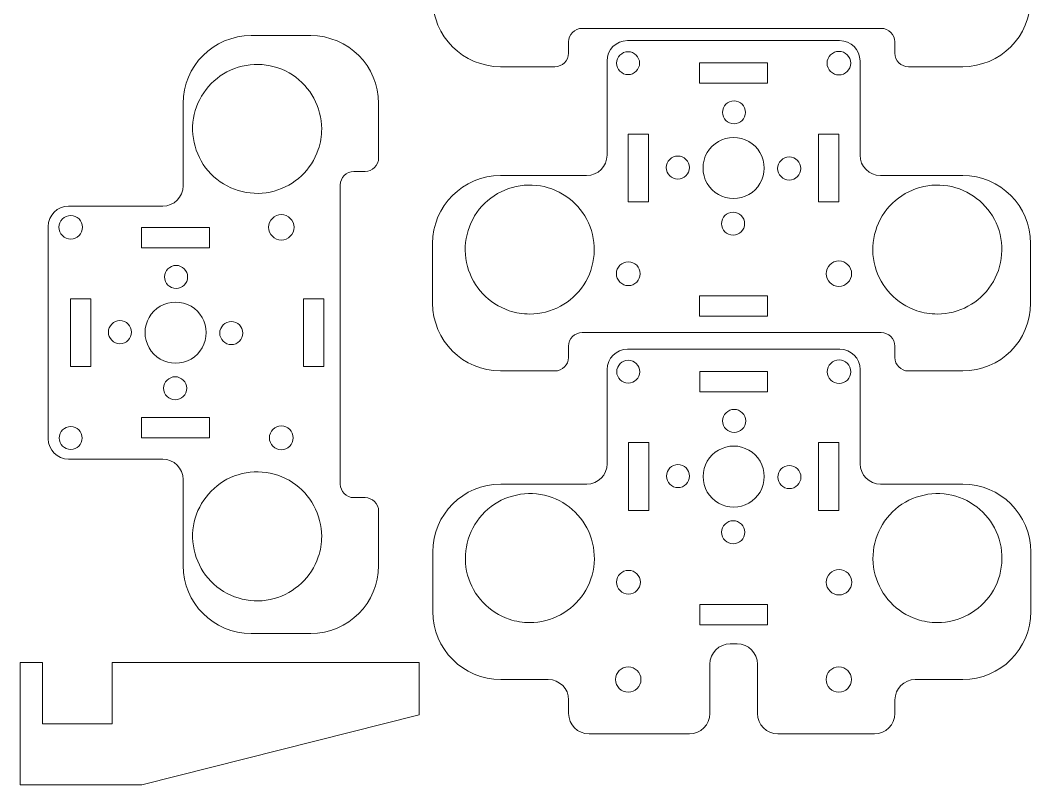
# Model space of a CAD drawing. Header units: inches. Extents: x 166 to 626, y -1144 to -80.
# Drawn here: x 201.1 to 622.8, y -569.8 to -250.6 of the extents above; entities that cross this region are included whole.
import ezdxf

# ---------------------------------------------------------------- set-up
doc = ezdxf.new("R2010")
doc.units = ezdxf.units.IN
doc.header["$MEASUREMENT"] = 0
doc.layers.add('Layer 1', color=7, linetype='Continuous')

# ---------------------------------------------------------------- blocks, each defined once
blk = doc.blocks.new('block 142')
at = {"layer": 'Layer 1', "lineweight": 0}
blk.add_lwpolyline([(280.12, -424.96), (280.12, -416.45)], dxfattribs=at)
blk = doc.blocks.new('block 143')
at = {"layer": 'Layer 1', "lineweight": 0}
blk.add_lwpolyline([(251.77, -424.96), (280.12, -424.96)], dxfattribs=at)
blk = doc.blocks.new('block 144')
at = {"layer": 'Layer 1', "lineweight": 0}
blk.add_lwpolyline([(251.77, -416.45), (251.77, -424.96)], dxfattribs=at)
blk = doc.blocks.new('block 145')
at = {"layer": 'Layer 1', "lineweight": 0}
blk.add_lwpolyline([(280.12, -416.45), (251.77, -416.45)], dxfattribs=at)
blk = doc.blocks.new('block 146')
at = {"layer": 'Layer 1', "lineweight": 0}
blk.add_open_spline([(326.89, -295.98), (326.89, -286.98), (322.26, -278.42), (314.74, -273.47), (307.12, -268.45), (297.19, -267.67), (288.87, -271.44), (280.76, -275.11), (274.84, -282.77), (273.39, -291.56), (271.91, -300.53), (275.14, -309.82), (281.87, -315.93), (288.61, -322.05), (298.24, -324.36), (307.03, -321.97), (315.61, -319.65), (322.64, -313.01), (325.48, -304.6), (326.42, -301.83), (326.89, -298.91), (326.89, -295.98), (326.89, -295.98), (326.89, -295.98), (326.89, -295.98)], degree=3, knots=[0, 0, 0, 0, 1, 1, 1, 2, 2, 2, 3, 3, 3, 4, 4, 4, 5, 5, 5, 6, 6, 6, 7, 7, 7, 8, 8, 8, 8], dxfattribs=at)
blk = doc.blocks.new('block 147')
at = {"layer": 'Layer 1', "lineweight": 0}
blk.add_open_spline([(326.89, -466.06), (326.89, -457.06), (322.26, -448.5), (314.74, -443.55), (307.12, -438.53), (297.19, -437.75), (288.87, -441.51), (280.76, -445.18), (274.84, -452.85), (273.39, -461.64), (271.91, -470.61), (275.14, -479.9), (281.87, -486.01), (288.61, -492.13), (298.24, -494.44), (307.03, -492.05), (315.61, -489.72), (322.64, -483.09), (325.48, -474.67), (326.42, -471.9), (326.89, -468.98), (326.89, -466.06), (326.89, -466.06), (326.89, -466.06), (326.89, -466.06)], degree=3, knots=[0, 0, 0, 0, 1, 1, 1, 2, 2, 2, 3, 3, 3, 4, 4, 4, 5, 5, 5, 6, 6, 6, 7, 7, 7, 8, 8, 8, 8], dxfattribs=at)
blk = doc.blocks.new('block 148')
at = {"layer": 'Layer 1', "lineweight": 0}
blk.add_lwpolyline([(230.51, -395.19), (230.51, -366.85)], dxfattribs=at)
blk = doc.blocks.new('block 149')
at = {"layer": 'Layer 1', "lineweight": 0}
blk.add_lwpolyline([(222.01, -395.19), (230.51, -395.19)], dxfattribs=at)
blk = doc.blocks.new('block 150')
at = {"layer": 'Layer 1', "lineweight": 0}
blk.add_lwpolyline([(222.01, -366.85), (222.01, -395.19)], dxfattribs=at)
blk = doc.blocks.new('block 151')
at = {"layer": 'Layer 1', "lineweight": 0}
blk.add_lwpolyline([(230.51, -366.85), (222.01, -366.85)], dxfattribs=at)
blk = doc.blocks.new('block 152')
at = {"layer": 'Layer 1', "lineweight": 0}
blk.add_lwpolyline([(340.32, -313.74), (344.98, -313.74)], dxfattribs=at)
blk = doc.blocks.new('block 153')
at = {"layer": 'Layer 1', "lineweight": 0}
blk.add_open_spline([(344.98, -313.74), (348.11, -313.74), (350.65, -311.2), (350.65, -308.07)], degree=3, dxfattribs=at)
blk = doc.blocks.new('block 154')
at = {"layer": 'Layer 1', "lineweight": 0}
blk.add_lwpolyline([(350.65, -308.07), (350.65, -285.39)], dxfattribs=at)
blk = doc.blocks.new('block 155')
at = {"layer": 'Layer 1', "lineweight": 0}
blk.add_open_spline([(350.65, -285.39), (350.65, -269.74), (337.96, -257.05), (322.31, -257.05)], degree=3, dxfattribs=at)
blk = doc.blocks.new('block 156')
at = {"layer": 'Layer 1', "lineweight": 0}
blk.add_lwpolyline([(322.31, -257.05), (297.41, -257.05)], dxfattribs=at)
blk = doc.blocks.new('block 157')
at = {"layer": 'Layer 1', "lineweight": 0}
blk.add_open_spline([(297.41, -257.05), (281.76, -257.05), (269.07, -269.74), (269.07, -285.39)], degree=3, dxfattribs=at)
blk = doc.blocks.new('block 158')
at = {"layer": 'Layer 1', "lineweight": 0}
blk.add_lwpolyline([(269.07, -285.39), (269.07, -319.73)], dxfattribs=at)
blk = doc.blocks.new('block 159')
at = {"layer": 'Layer 1', "lineweight": 0}
blk.add_open_spline([(260.56, -328.24), (265.26, -328.24), (269.07, -324.43), (269.07, -319.73)], degree=3, dxfattribs=at)
blk = doc.blocks.new('block 160')
at = {"layer": 'Layer 1', "lineweight": 0}
blk.add_lwpolyline([(260.56, -328.24), (221.28, -328.24)], dxfattribs=at)
blk = doc.blocks.new('block 161')
at = {"layer": 'Layer 1', "lineweight": 0}
blk.add_open_spline([(221.28, -328.24), (216.58, -328.24), (212.78, -332.04), (212.78, -336.74)], degree=3, dxfattribs=at)
blk = doc.blocks.new('block 162')
at = {"layer": 'Layer 1', "lineweight": 0}
blk.add_lwpolyline([(212.78, -336.74), (212.78, -425.31)], dxfattribs=at)
blk = doc.blocks.new('block 163')
at = {"layer": 'Layer 1', "lineweight": 0}
blk.add_open_spline([(212.78, -425.31), (212.78, -430.01), (216.58, -433.81), (221.28, -433.81)], degree=3, dxfattribs=at)
blk = doc.blocks.new('block 164')
at = {"layer": 'Layer 1', "lineweight": 0}
blk.add_lwpolyline([(221.28, -433.81), (260.56, -433.81)], dxfattribs=at)
blk = doc.blocks.new('block 165')
at = {"layer": 'Layer 1', "lineweight": 0}
blk.add_open_spline([(269.07, -442.32), (269.07, -437.62), (265.26, -433.81), (260.56, -433.81)], degree=3, dxfattribs=at)
blk = doc.blocks.new('block 166')
at = {"layer": 'Layer 1', "lineweight": 0}
blk.add_lwpolyline([(269.07, -442.32), (269.07, -478.24)], dxfattribs=at)
blk = doc.blocks.new('block 167')
at = {"layer": 'Layer 1', "lineweight": 0}
blk.add_open_spline([(269.07, -478.24), (269.07, -493.89), (281.76, -506.58), (297.41, -506.58)], degree=3, dxfattribs=at)
blk = doc.blocks.new('block 168')
at = {"layer": 'Layer 1', "lineweight": 0}
blk.add_lwpolyline([(297.41, -506.58), (322.31, -506.58)], dxfattribs=at)
blk = doc.blocks.new('block 169')
at = {"layer": 'Layer 1', "lineweight": 0}
blk.add_open_spline([(322.31, -506.58), (337.96, -506.58), (350.65, -493.89), (350.65, -478.24)], degree=3, dxfattribs=at)
blk = doc.blocks.new('block 170')
at = {"layer": 'Layer 1', "lineweight": 0}
blk.add_lwpolyline([(350.65, -478.24), (350.65, -455.56)], dxfattribs=at)
blk = doc.blocks.new('block 171')
at = {"layer": 'Layer 1', "lineweight": 0}
blk.add_open_spline([(350.65, -455.56), (350.65, -452.43), (348.11, -449.89), (344.98, -449.89)], degree=3, dxfattribs=at)
blk = doc.blocks.new('block 172')
at = {"layer": 'Layer 1', "lineweight": 0}
blk.add_lwpolyline([(344.98, -449.89), (340.32, -449.89)], dxfattribs=at)
blk = doc.blocks.new('block 173')
at = {"layer": 'Layer 1', "lineweight": 0}
blk.add_open_spline([(334.65, -444.22), (334.65, -447.35), (337.19, -449.89), (340.32, -449.89)], degree=3, dxfattribs=at)
blk = doc.blocks.new('block 174')
at = {"layer": 'Layer 1', "lineweight": 0}
blk.add_lwpolyline([(334.65, -444.22), (334.65, -319.41)], dxfattribs=at)
blk = doc.blocks.new('block 175')
at = {"layer": 'Layer 1', "lineweight": 0}
blk.add_open_spline([(340.32, -313.74), (337.19, -313.74), (334.65, -316.28), (334.65, -319.41)], degree=3, dxfattribs=at)
blk = doc.blocks.new('block 176')
at = {"layer": 'Layer 1', "lineweight": 0}
blk.add_open_spline([(227.1, -337.06), (227.1, -334.37), (224.86, -332.13), (222.18, -332.13), (219.49, -332.13), (217.25, -334.37), (217.25, -337.06), (217.25, -339.74), (219.49, -341.98), (222.18, -341.98), (224.86, -341.98), (227.1, -339.74), (227.1, -337.06), (227.1, -337.06), (227.1, -337.06), (227.1, -337.06)], degree=3, knots=[0, 0, 0, 0, 1, 1, 1, 2, 2, 2, 3, 3, 3, 4, 4, 4, 5, 5, 5, 5], dxfattribs=at)
blk = doc.blocks.new('block 177')
at = {"layer": 'Layer 1', "lineweight": 0}
blk.add_open_spline([(315.36, -337.06), (315.36, -334.16), (312.94, -331.75), (310.05, -331.75), (307.16, -331.75), (304.74, -334.16), (304.74, -337.06), (304.74, -339.95), (307.16, -342.37), (310.05, -342.37), (312.94, -342.37), (315.36, -339.95), (315.36, -337.06), (315.36, -337.06), (315.36, -337.06), (315.36, -337.06)], degree=3, knots=[0, 0, 0, 0, 1, 1, 1, 2, 2, 2, 3, 3, 3, 4, 4, 4, 5, 5, 5, 5], dxfattribs=at)
blk = doc.blocks.new('block 178')
at = {"layer": 'Layer 1', "lineweight": 0}
blk.add_open_spline([(226.97, -425.02), (226.97, -422.41), (224.79, -420.23), (222.18, -420.23), (219.57, -420.23), (217.39, -422.41), (217.39, -425.02), (217.39, -427.63), (219.57, -429.81), (222.18, -429.81), (224.79, -429.81), (226.97, -427.63), (226.97, -425.02), (226.97, -425.02), (226.97, -425.02), (226.97, -425.02)], degree=3, knots=[0, 0, 0, 0, 1, 1, 1, 2, 2, 2, 3, 3, 3, 4, 4, 4, 5, 5, 5, 5], dxfattribs=at)
blk = doc.blocks.new('block 179')
at = {"layer": 'Layer 1', "lineweight": 0}
blk.add_open_spline([(278.7, -381.02), (278.7, -376.53), (276.26, -372.28), (272.38, -370.01), (268.45, -367.7), (263.44, -367.7), (259.51, -370.01), (255.63, -372.28), (253.19, -376.53), (253.19, -381.02), (253.19, -385.52), (255.63, -389.76), (259.51, -392.04), (263.44, -394.34), (268.45, -394.34), (272.38, -392.04), (276.26, -389.76), (278.7, -385.52), (278.7, -381.02), (278.7, -381.02), (278.7, -381.02), (278.7, -381.02)], degree=3, knots=[0, 0, 0, 0, 1, 1, 1, 2, 2, 2, 3, 3, 3, 4, 4, 4, 5, 5, 5, 6, 6, 6, 7, 7, 7, 7], dxfattribs=at)
blk = doc.blocks.new('block 180')
at = {"layer": 'Layer 1', "lineweight": 0}
blk.add_open_spline([(315.02, -424.93), (315.02, -422.22), (312.76, -419.96), (310.05, -419.96), (307.34, -419.96), (305.08, -422.22), (305.08, -424.93), (305.08, -427.64), (307.34, -429.9), (310.05, -429.9), (312.76, -429.9), (315.02, -427.64), (315.02, -424.93), (315.02, -424.93), (315.02, -424.93), (315.02, -424.93)], degree=3, knots=[0, 0, 0, 0, 1, 1, 1, 2, 2, 2, 3, 3, 3, 4, 4, 4, 5, 5, 5, 5], dxfattribs=at)
blk = doc.blocks.new('block 181')
at = {"layer": 'Layer 1', "lineweight": 0}
blk.add_open_spline([(294, -381.22), (294, -378.6), (291.81, -376.4), (289.18, -376.4), (286.55, -376.4), (284.36, -378.6), (284.36, -381.22), (284.36, -383.85), (286.55, -386.04), (289.18, -386.04), (291.81, -386.04), (294, -383.85), (294, -381.22), (294, -381.22), (294, -381.22), (294, -381.22)], degree=3, knots=[0, 0, 0, 0, 1, 1, 1, 2, 2, 2, 3, 3, 3, 4, 4, 4, 5, 5, 5, 5], dxfattribs=at)
blk = doc.blocks.new('block 182')
at = {"layer": 'Layer 1', "lineweight": 0}
blk.add_open_spline([(270.56, -404.26), (270.56, -401.63), (268.37, -399.44), (265.75, -399.44), (263.12, -399.44), (260.93, -401.63), (260.93, -404.26), (260.93, -406.88), (263.12, -409.08), (265.75, -409.08), (268.37, -409.08), (270.56, -406.88), (270.56, -404.26), (270.56, -404.26), (270.56, -404.26), (270.56, -404.26)], degree=3, knots=[0, 0, 0, 0, 1, 1, 1, 2, 2, 2, 3, 3, 3, 4, 4, 4, 5, 5, 5, 5], dxfattribs=at)
blk = doc.blocks.new('block 183')
at = {"layer": 'Layer 1', "lineweight": 0}
blk.add_open_spline([(247.53, -380.82), (247.53, -378.2), (245.34, -376), (242.71, -376), (240.08, -376), (237.89, -378.2), (237.89, -380.82), (237.89, -383.45), (240.08, -385.64), (242.71, -385.64), (245.34, -385.64), (247.53, -383.45), (247.53, -380.82), (247.53, -380.82), (247.53, -380.82), (247.53, -380.82)], degree=3, knots=[0, 0, 0, 0, 1, 1, 1, 2, 2, 2, 3, 3, 3, 4, 4, 4, 5, 5, 5, 5], dxfattribs=at)
blk = doc.blocks.new('block 184')
at = {"layer": 'Layer 1', "lineweight": 0}
blk.add_open_spline([(270.96, -357.79), (270.96, -355.16), (268.77, -352.97), (266.15, -352.97), (263.52, -352.97), (261.33, -355.16), (261.33, -357.79), (261.33, -360.41), (263.52, -362.61), (266.15, -362.61), (268.77, -362.61), (270.96, -360.41), (270.96, -357.79), (270.96, -357.79), (270.96, -357.79), (270.96, -357.79)], degree=3, knots=[0, 0, 0, 0, 1, 1, 1, 2, 2, 2, 3, 3, 3, 4, 4, 4, 5, 5, 5, 5], dxfattribs=at)
blk = doc.blocks.new('block 185')
at = {"layer": 'Layer 1', "lineweight": 0}
blk.add_lwpolyline([(280.12, -345.59), (280.12, -337.08)], dxfattribs=at)
blk = doc.blocks.new('block 186')
at = {"layer": 'Layer 1', "lineweight": 0}
blk.add_lwpolyline([(251.77, -345.59), (280.12, -345.59)], dxfattribs=at)
blk = doc.blocks.new('block 187')
at = {"layer": 'Layer 1', "lineweight": 0}
blk.add_lwpolyline([(251.77, -337.08), (251.77, -345.59)], dxfattribs=at)
blk = doc.blocks.new('block 188')
at = {"layer": 'Layer 1', "lineweight": 0}
blk.add_lwpolyline([(280.12, -337.08), (251.77, -337.08)], dxfattribs=at)
blk = doc.blocks.new('block 189')
at = {"layer": 'Layer 1', "lineweight": 0}
blk.add_lwpolyline([(327.83, -395.19), (327.83, -366.85)], dxfattribs=at)
blk = doc.blocks.new('block 190')
at = {"layer": 'Layer 1', "lineweight": 0}
blk.add_lwpolyline([(319.33, -395.19), (327.83, -395.19)], dxfattribs=at)
blk = doc.blocks.new('block 191')
at = {"layer": 'Layer 1', "lineweight": 0}
blk.add_lwpolyline([(319.33, -366.85), (319.33, -395.19)], dxfattribs=at)
blk = doc.blocks.new('block 192')
at = {"layer": 'Layer 1', "lineweight": 0}
blk.add_lwpolyline([(327.83, -366.85), (319.33, -366.85)], dxfattribs=at)
blk = doc.blocks.new('block 141')
at = {"layer": 'Layer 1'}
for name in ['block 157', 'block 156', 'block 155', 'block 146', 'block 158', 'block 154', 'block 153', 'block 175', 'block 152', 'block 159', 'block 174', 'block 161', 'block 160', 'block 176', 'block 177', 'block 162', 'block 187', 'block 188', 'block 185', 'block 186', 'block 184', 'block 150', 'block 151', 'block 148', 'block 191', 'block 192', 'block 189', 'block 179', 'block 183', 'block 181', 'block 149', 'block 190', 'block 182', 'block 144', 'block 145', 'block 142', 'block 178', 'block 180', 'block 163', 'block 143', 'block 164', 'block 165', 'block 147', 'block 166', 'block 173', 'block 172', 'block 171', 'block 170', 'block 167', 'block 169', 'block 168']:
    blk.add_blockref(name, (0, 0), dxfattribs=at)
blk = doc.blocks.new('block 203')
at = {"layer": 'Layer 1', "lineweight": 0}
blk.add_lwpolyline([(566.03, -259.7), (566.03, -264.36)], dxfattribs=at)
blk = doc.blocks.new('block 204')
at = {"layer": 'Layer 1', "lineweight": 0}
blk.add_open_spline([(566.03, -264.36), (566.03, -267.49), (568.57, -270.03), (571.7, -270.03)], degree=3, dxfattribs=at)
blk = doc.blocks.new('block 205')
at = {"layer": 'Layer 1', "lineweight": 0}
blk.add_lwpolyline([(571.7, -270.03), (594.37, -270.03)], dxfattribs=at)
blk = doc.blocks.new('block 206')
at = {"layer": 'Layer 1', "lineweight": 0}
blk.add_open_spline([(594.37, -270.03), (610.03, -270.03), (622.72, -257.34), (622.72, -241.68)], degree=3, dxfattribs=at)
blk = doc.blocks.new('block 220')
at = {"layer": 'Layer 1', "lineweight": 0}
blk.add_open_spline([(373.18, -241.68), (373.18, -257.34), (385.88, -270.03), (401.53, -270.03)], degree=3, dxfattribs=at)
blk = doc.blocks.new('block 221')
at = {"layer": 'Layer 1', "lineweight": 0}
blk.add_lwpolyline([(401.53, -270.03), (424.21, -270.03)], dxfattribs=at)
blk = doc.blocks.new('block 222')
at = {"layer": 'Layer 1', "lineweight": 0}
blk.add_open_spline([(424.21, -270.03), (427.34, -270.03), (429.88, -267.49), (429.88, -264.36)], degree=3, dxfattribs=at)
blk = doc.blocks.new('block 223')
at = {"layer": 'Layer 1', "lineweight": 0}
blk.add_lwpolyline([(429.88, -264.36), (429.88, -259.7)], dxfattribs=at)
blk = doc.blocks.new('block 224')
at = {"layer": 'Layer 1', "lineweight": 0}
blk.add_open_spline([(435.55, -254.03), (432.42, -254.03), (429.88, -256.56), (429.88, -259.7)], degree=3, dxfattribs=at)
blk = doc.blocks.new('block 225')
at = {"layer": 'Layer 1', "lineweight": 0}
blk.add_lwpolyline([(435.55, -254.03), (560.36, -254.03)], dxfattribs=at)
blk = doc.blocks.new('block 226')
at = {"layer": 'Layer 1', "lineweight": 0}
blk.add_open_spline([(566.03, -259.7), (566.03, -256.56), (563.49, -254.03), (560.36, -254.03)], degree=3, dxfattribs=at)
blk = doc.blocks.new('block 244')
at = {"layer": 'Layer 1', "lineweight": 0}
blk.add_lwpolyline([(454.81, -326.49), (463.31, -326.49)], dxfattribs=at)
blk = doc.blocks.new('block 245')
at = {"layer": 'Layer 1', "lineweight": 0}
blk.add_lwpolyline([(454.81, -298.15), (454.81, -326.49)], dxfattribs=at)
blk = doc.blocks.new('block 246')
at = {"layer": 'Layer 1', "lineweight": 0}
blk.add_lwpolyline([(463.31, -298.15), (454.81, -298.15)], dxfattribs=at)
blk = doc.blocks.new('block 247')
at = {"layer": 'Layer 1', "lineweight": 0}
blk.add_lwpolyline([(463.31, -326.49), (463.31, -298.15)], dxfattribs=at)
blk = doc.blocks.new('block 248')
at = {"layer": 'Layer 1', "lineweight": 0}
blk.add_open_spline([(583.78, -373.26), (592.78, -373.26), (601.35, -368.64), (606.3, -361.12), (611.31, -353.5), (612.09, -343.56), (608.33, -335.25), (604.66, -327.13), (597, -321.22), (588.21, -319.77), (579.24, -318.29), (569.95, -321.51), (563.84, -328.24), (557.72, -334.99), (555.41, -344.61), (557.79, -353.41), (560.12, -361.98), (566.75, -369.02), (575.17, -371.86), (577.94, -372.79), (580.86, -373.26), (583.78, -373.26), (583.78, -373.26), (583.78, -373.26), (583.78, -373.26)], degree=3, knots=[0, 0, 0, 0, 1, 1, 1, 2, 2, 2, 3, 3, 3, 4, 4, 4, 5, 5, 5, 6, 6, 6, 7, 7, 7, 8, 8, 8, 8], dxfattribs=at)
blk = doc.blocks.new('block 249')
at = {"layer": 'Layer 1', "lineweight": 0}
blk.add_open_spline([(413.71, -373.26), (422.71, -373.26), (431.27, -368.64), (436.22, -361.12), (441.24, -353.5), (442.02, -343.56), (438.25, -335.25), (434.58, -327.13), (426.92, -321.22), (418.13, -319.77), (409.16, -318.29), (399.87, -321.51), (393.76, -328.24), (387.64, -334.99), (385.33, -344.61), (387.71, -353.41), (390.04, -361.98), (396.68, -369.02), (405.09, -371.86), (407.86, -372.79), (410.78, -373.26), (413.71, -373.26), (413.71, -373.26), (413.71, -373.26), (413.71, -373.26)], degree=3, knots=[0, 0, 0, 0, 1, 1, 1, 2, 2, 2, 3, 3, 3, 4, 4, 4, 5, 5, 5, 6, 6, 6, 7, 7, 7, 8, 8, 8, 8], dxfattribs=at)
blk = doc.blocks.new('block 250')
at = {"layer": 'Layer 1', "lineweight": 0}
blk.add_lwpolyline([(484.57, -276.89), (512.92, -276.89)], dxfattribs=at)
blk = doc.blocks.new('block 251')
at = {"layer": 'Layer 1', "lineweight": 0}
blk.add_lwpolyline([(484.57, -268.38), (484.57, -276.89)], dxfattribs=at)
blk = doc.blocks.new('block 252')
at = {"layer": 'Layer 1', "lineweight": 0}
blk.add_lwpolyline([(512.92, -268.38), (484.57, -268.38)], dxfattribs=at)
blk = doc.blocks.new('block 253')
at = {"layer": 'Layer 1', "lineweight": 0}
blk.add_lwpolyline([(512.92, -276.89), (512.92, -268.38)], dxfattribs=at)
blk = doc.blocks.new('block 254')
at = {"layer": 'Layer 1', "lineweight": 0}
blk.add_lwpolyline([(566.03, -386.7), (566.03, -391.36)], dxfattribs=at)
blk = doc.blocks.new('block 255')
at = {"layer": 'Layer 1', "lineweight": 0}
blk.add_open_spline([(566.03, -391.36), (566.03, -394.49), (568.57, -397.03), (571.7, -397.03)], degree=3, dxfattribs=at)
blk = doc.blocks.new('block 256')
at = {"layer": 'Layer 1', "lineweight": 0}
blk.add_lwpolyline([(571.7, -397.03), (594.37, -397.03)], dxfattribs=at)
blk = doc.blocks.new('block 257')
at = {"layer": 'Layer 1', "lineweight": 0}
blk.add_open_spline([(594.37, -397.03), (610.03, -397.03), (622.72, -384.34), (622.72, -368.68)], degree=3, dxfattribs=at)
blk = doc.blocks.new('block 258')
at = {"layer": 'Layer 1', "lineweight": 0}
blk.add_lwpolyline([(622.72, -368.68), (622.72, -343.79)], dxfattribs=at)
blk = doc.blocks.new('block 259')
at = {"layer": 'Layer 1', "lineweight": 0}
blk.add_open_spline([(622.72, -343.79), (622.72, -328.13), (610.03, -315.44), (594.37, -315.44)], degree=3, dxfattribs=at)
blk = doc.blocks.new('block 260')
at = {"layer": 'Layer 1', "lineweight": 0}
blk.add_lwpolyline([(594.37, -315.44), (560.03, -315.44)], dxfattribs=at)
blk = doc.blocks.new('block 261')
at = {"layer": 'Layer 1', "lineweight": 0}
blk.add_open_spline([(551.53, -306.94), (551.53, -311.63), (555.34, -315.44), (560.03, -315.44)], degree=3, dxfattribs=at)
blk = doc.blocks.new('block 262')
at = {"layer": 'Layer 1', "lineweight": 0}
blk.add_lwpolyline([(551.53, -306.94), (551.53, -267.65)], dxfattribs=at)
blk = doc.blocks.new('block 263')
at = {"layer": 'Layer 1', "lineweight": 0}
blk.add_open_spline([(551.53, -267.65), (551.53, -262.96), (547.72, -259.15), (543.03, -259.15)], degree=3, dxfattribs=at)
blk = doc.blocks.new('block 264')
at = {"layer": 'Layer 1', "lineweight": 0}
blk.add_lwpolyline([(543.03, -259.15), (454.46, -259.15)], dxfattribs=at)
blk = doc.blocks.new('block 265')
at = {"layer": 'Layer 1', "lineweight": 0}
blk.add_open_spline([(454.46, -259.15), (449.76, -259.15), (445.95, -262.96), (445.95, -267.65)], degree=3, dxfattribs=at)
blk = doc.blocks.new('block 266')
at = {"layer": 'Layer 1', "lineweight": 0}
blk.add_lwpolyline([(445.95, -267.65), (445.95, -306.94)], dxfattribs=at)
blk = doc.blocks.new('block 267')
at = {"layer": 'Layer 1', "lineweight": 0}
blk.add_open_spline([(437.45, -315.44), (442.15, -315.44), (445.95, -311.63), (445.95, -306.94)], degree=3, dxfattribs=at)
blk = doc.blocks.new('block 268')
at = {"layer": 'Layer 1', "lineweight": 0}
blk.add_lwpolyline([(437.45, -315.44), (401.53, -315.44)], dxfattribs=at)
blk = doc.blocks.new('block 269')
at = {"layer": 'Layer 1', "lineweight": 0}
blk.add_open_spline([(401.53, -315.44), (385.88, -315.44), (373.18, -328.13), (373.18, -343.79)], degree=3, dxfattribs=at)
blk = doc.blocks.new('block 270')
at = {"layer": 'Layer 1', "lineweight": 0}
blk.add_lwpolyline([(373.18, -343.79), (373.18, -368.68)], dxfattribs=at)
blk = doc.blocks.new('block 271')
at = {"layer": 'Layer 1', "lineweight": 0}
blk.add_open_spline([(373.18, -368.68), (373.18, -384.34), (385.88, -397.03), (401.53, -397.03)], degree=3, dxfattribs=at)
blk = doc.blocks.new('block 272')
at = {"layer": 'Layer 1', "lineweight": 0}
blk.add_lwpolyline([(401.53, -397.03), (424.21, -397.03)], dxfattribs=at)
blk = doc.blocks.new('block 273')
at = {"layer": 'Layer 1', "lineweight": 0}
blk.add_open_spline([(424.21, -397.03), (427.34, -397.03), (429.88, -394.49), (429.88, -391.36)], degree=3, dxfattribs=at)
blk = doc.blocks.new('block 274')
at = {"layer": 'Layer 1', "lineweight": 0}
blk.add_lwpolyline([(429.88, -391.36), (429.88, -386.7)], dxfattribs=at)
blk = doc.blocks.new('block 275')
at = {"layer": 'Layer 1', "lineweight": 0}
blk.add_open_spline([(435.55, -381.03), (432.42, -381.03), (429.88, -383.56), (429.88, -386.7)], degree=3, dxfattribs=at)
blk = doc.blocks.new('block 276')
at = {"layer": 'Layer 1', "lineweight": 0}
blk.add_lwpolyline([(435.55, -381.03), (560.36, -381.03)], dxfattribs=at)
blk = doc.blocks.new('block 277')
at = {"layer": 'Layer 1', "lineweight": 0}
blk.add_open_spline([(566.03, -386.7), (566.03, -383.56), (563.49, -381.03), (560.36, -381.03)], degree=3, dxfattribs=at)
blk = doc.blocks.new('block 278')
at = {"layer": 'Layer 1', "lineweight": 0}
blk.add_open_spline([(542.71, -273.48), (545.39, -273.48), (547.64, -271.24), (547.64, -268.55), (547.64, -265.87), (545.39, -263.62), (542.71, -263.62), (540.03, -263.62), (537.78, -265.87), (537.78, -268.55), (537.78, -271.24), (540.03, -273.48), (542.71, -273.48), (542.71, -273.48), (542.71, -273.48), (542.71, -273.48)], degree=3, knots=[0, 0, 0, 0, 1, 1, 1, 2, 2, 2, 3, 3, 3, 4, 4, 4, 5, 5, 5, 5], dxfattribs=at)
blk = doc.blocks.new('block 279')
at = {"layer": 'Layer 1', "lineweight": 0}
blk.add_open_spline([(542.71, -361.74), (545.6, -361.74), (548.02, -359.32), (548.02, -356.43), (548.02, -353.53), (545.6, -351.12), (542.71, -351.12), (539.82, -351.12), (537.4, -353.53), (537.4, -356.43), (537.4, -359.32), (539.82, -361.74), (542.71, -361.74), (542.71, -361.74), (542.71, -361.74), (542.71, -361.74)], degree=3, knots=[0, 0, 0, 0, 1, 1, 1, 2, 2, 2, 3, 3, 3, 4, 4, 4, 5, 5, 5, 5], dxfattribs=at)
blk = doc.blocks.new('block 280')
at = {"layer": 'Layer 1', "lineweight": 0}
blk.add_open_spline([(454.75, -273.34), (457.36, -273.34), (459.54, -271.16), (459.54, -268.55), (459.54, -265.94), (457.36, -263.76), (454.75, -263.76), (452.13, -263.76), (449.95, -265.94), (449.95, -268.55), (449.95, -271.16), (452.13, -273.34), (454.75, -273.34), (454.75, -273.34), (454.75, -273.34), (454.75, -273.34)], degree=3, knots=[0, 0, 0, 0, 1, 1, 1, 2, 2, 2, 3, 3, 3, 4, 4, 4, 5, 5, 5, 5], dxfattribs=at)
blk = doc.blocks.new('block 281')
at = {"layer": 'Layer 1', "lineweight": 0}
blk.add_open_spline([(498.75, -325.08), (503.24, -325.08), (507.49, -322.64), (509.76, -318.76), (512.06, -314.83), (512.06, -309.81), (509.76, -305.88), (507.49, -302), (503.24, -299.56), (498.75, -299.56), (494.25, -299.56), (490, -302), (487.73, -305.88), (485.43, -309.81), (485.43, -314.83), (487.73, -318.76), (490, -322.64), (494.25, -325.08), (498.75, -325.08), (498.75, -325.08), (498.75, -325.08), (498.75, -325.08)], degree=3, knots=[0, 0, 0, 0, 1, 1, 1, 2, 2, 2, 3, 3, 3, 4, 4, 4, 5, 5, 5, 6, 6, 6, 7, 7, 7, 7], dxfattribs=at)
blk = doc.blocks.new('block 282')
at = {"layer": 'Layer 1', "lineweight": 0}
blk.add_open_spline([(454.84, -361.4), (457.55, -361.4), (459.81, -359.14), (459.81, -356.43), (459.81, -353.72), (457.55, -351.45), (454.84, -351.45), (452.13, -351.45), (449.86, -353.72), (449.86, -356.43), (449.86, -359.14), (452.13, -361.4), (454.84, -361.4), (454.84, -361.4), (454.84, -361.4), (454.84, -361.4)], degree=3, knots=[0, 0, 0, 0, 1, 1, 1, 2, 2, 2, 3, 3, 3, 4, 4, 4, 5, 5, 5, 5], dxfattribs=at)
blk = doc.blocks.new('block 283')
at = {"layer": 'Layer 1', "lineweight": 0}
blk.add_open_spline([(498.55, -340.37), (501.17, -340.37), (503.36, -338.18), (503.36, -335.55), (503.36, -332.93), (501.17, -330.74), (498.55, -330.74), (495.92, -330.74), (493.73, -332.93), (493.73, -335.55), (493.73, -338.18), (495.92, -340.37), (498.55, -340.37), (498.55, -340.37), (498.55, -340.37), (498.55, -340.37)], degree=3, knots=[0, 0, 0, 0, 1, 1, 1, 2, 2, 2, 3, 3, 3, 4, 4, 4, 5, 5, 5, 5], dxfattribs=at)
blk = doc.blocks.new('block 284')
at = {"layer": 'Layer 1', "lineweight": 0}
blk.add_open_spline([(475.51, -316.94), (478.14, -316.94), (480.33, -314.75), (480.33, -312.12), (480.33, -309.49), (478.14, -307.3), (475.51, -307.3), (472.88, -307.3), (470.69, -309.49), (470.69, -312.12), (470.69, -314.75), (472.88, -316.94), (475.51, -316.94), (475.51, -316.94), (475.51, -316.94), (475.51, -316.94)], degree=3, knots=[0, 0, 0, 0, 1, 1, 1, 2, 2, 2, 3, 3, 3, 4, 4, 4, 5, 5, 5, 5], dxfattribs=at)
blk = doc.blocks.new('block 285')
at = {"layer": 'Layer 1', "lineweight": 0}
blk.add_open_spline([(498.95, -293.9), (501.57, -293.9), (503.76, -291.71), (503.76, -289.08), (503.76, -286.46), (501.57, -284.27), (498.95, -284.27), (496.32, -284.27), (494.13, -286.46), (494.13, -289.08), (494.13, -291.71), (496.32, -293.9), (498.95, -293.9), (498.95, -293.9), (498.95, -293.9), (498.95, -293.9)], degree=3, knots=[0, 0, 0, 0, 1, 1, 1, 2, 2, 2, 3, 3, 3, 4, 4, 4, 5, 5, 5, 5], dxfattribs=at)
blk = doc.blocks.new('block 286')
at = {"layer": 'Layer 1', "lineweight": 0}
blk.add_open_spline([(521.98, -317.34), (524.61, -317.34), (526.8, -315.15), (526.8, -312.52), (526.8, -309.89), (524.61, -307.7), (521.98, -307.7), (519.36, -307.7), (517.16, -309.89), (517.16, -312.52), (517.16, -315.15), (519.35, -317.34), (521.98, -317.34), (521.98, -317.34), (521.98, -317.34), (521.98, -317.34)], degree=3, knots=[0, 0, 0, 0, 1, 1, 1, 2, 2, 2, 3, 3, 3, 4, 4, 4, 5, 5, 5, 5], dxfattribs=at)
blk = doc.blocks.new('block 287')
at = {"layer": 'Layer 1', "lineweight": 0}
blk.add_lwpolyline([(534.18, -326.49), (542.68, -326.49)], dxfattribs=at)
blk = doc.blocks.new('block 288')
at = {"layer": 'Layer 1', "lineweight": 0}
blk.add_lwpolyline([(534.18, -298.15), (534.18, -326.49)], dxfattribs=at)
blk = doc.blocks.new('block 289')
at = {"layer": 'Layer 1', "lineweight": 0}
blk.add_lwpolyline([(542.68, -298.15), (534.18, -298.15)], dxfattribs=at)
blk = doc.blocks.new('block 290')
at = {"layer": 'Layer 1', "lineweight": 0}
blk.add_lwpolyline([(542.68, -326.49), (542.68, -298.15)], dxfattribs=at)
blk = doc.blocks.new('block 291')
at = {"layer": 'Layer 1', "lineweight": 0}
blk.add_lwpolyline([(484.57, -374.21), (512.92, -374.21)], dxfattribs=at)
blk = doc.blocks.new('block 292')
at = {"layer": 'Layer 1', "lineweight": 0}
blk.add_lwpolyline([(484.57, -365.71), (484.57, -374.21)], dxfattribs=at)
blk = doc.blocks.new('block 293')
at = {"layer": 'Layer 1', "lineweight": 0}
blk.add_lwpolyline([(512.92, -365.71), (484.57, -365.71)], dxfattribs=at)
blk = doc.blocks.new('block 294')
at = {"layer": 'Layer 1', "lineweight": 0}
blk.add_lwpolyline([(512.92, -374.21), (512.92, -365.71)], dxfattribs=at)
blk = doc.blocks.new('block 295')
at = {"layer": 'Layer 1', "lineweight": 0}
blk.add_open_spline([(413.77, -502.06), (422.77, -502.06), (431.33, -497.43), (436.28, -489.91), (441.3, -482.29), (442.08, -472.36), (438.31, -464.04), (434.64, -455.93), (426.98, -450.01), (418.19, -448.56), (409.22, -447.08), (399.93, -450.31), (393.82, -457.04), (387.7, -463.78), (385.39, -473.41), (387.78, -482.2), (390.1, -490.78), (396.74, -497.81), (405.16, -500.65), (407.93, -501.59), (410.85, -502.06), (413.77, -502.06), (413.77, -502.06), (413.77, -502.06), (413.77, -502.06)], degree=3, knots=[0, 0, 0, 0, 1, 1, 1, 2, 2, 2, 3, 3, 3, 4, 4, 4, 5, 5, 5, 6, 6, 6, 7, 7, 7, 8, 8, 8, 8], dxfattribs=at)
blk = doc.blocks.new('block 296')
at = {"layer": 'Layer 1', "lineweight": 0}
blk.add_open_spline([(499.01, -422.7), (501.63, -422.7), (503.83, -420.51), (503.83, -417.88), (503.83, -415.25), (501.63, -413.06), (499.01, -413.06), (496.38, -413.06), (494.19, -415.25), (494.19, -417.88), (494.19, -420.5), (496.38, -422.7), (499.01, -422.7), (499.01, -422.7), (499.01, -422.7), (499.01, -422.7)], degree=3, knots=[0, 0, 0, 0, 1, 1, 1, 2, 2, 2, 3, 3, 3, 4, 4, 4, 5, 5, 5, 5], dxfattribs=at)
blk = doc.blocks.new('block 297')
at = {"layer": 'Layer 1', "lineweight": 0}
blk.add_open_spline([(498.61, -469.17), (501.23, -469.17), (503.43, -466.97), (503.43, -464.35), (503.43, -461.72), (501.23, -459.53), (498.61, -459.53), (495.98, -459.53), (493.79, -461.72), (493.79, -464.35), (493.79, -466.98), (495.98, -469.17), (498.61, -469.17), (498.61, -469.17), (498.61, -469.17), (498.61, -469.17)], degree=3, knots=[0, 0, 0, 0, 1, 1, 1, 2, 2, 2, 3, 3, 3, 4, 4, 4, 5, 5, 5, 5], dxfattribs=at)
blk = doc.blocks.new('block 298')
at = {"layer": 'Layer 1', "lineweight": 0}
blk.add_open_spline([(498.81, -453.87), (503.3, -453.87), (507.55, -451.43), (509.82, -447.55), (512.12, -443.62), (512.12, -438.61), (509.82, -434.68), (507.55, -430.8), (503.3, -428.36), (498.81, -428.36), (494.31, -428.36), (490.06, -430.8), (487.79, -434.68), (485.49, -438.61), (485.49, -443.62), (487.79, -447.55), (490.06, -451.43), (494.31, -453.87), (498.81, -453.87), (498.81, -453.87), (498.81, -453.87), (498.81, -453.87)], degree=3, knots=[0, 0, 0, 0, 1, 1, 1, 2, 2, 2, 3, 3, 3, 4, 4, 4, 5, 5, 5, 6, 6, 6, 7, 7, 7, 7], dxfattribs=at)
blk = doc.blocks.new('block 299')
at = {"layer": 'Layer 1', "lineweight": 0}
blk.add_open_spline([(454.81, -402.14), (457.42, -402.14), (459.6, -399.96), (459.6, -397.34), (459.6, -394.73), (457.42, -392.55), (454.81, -392.55), (452.2, -392.55), (450.02, -394.73), (450.02, -397.34), (450.02, -399.96), (452.2, -402.14), (454.81, -402.14), (454.81, -402.14), (454.81, -402.14), (454.81, -402.14)], degree=3, knots=[0, 0, 0, 0, 1, 1, 1, 2, 2, 2, 3, 3, 3, 4, 4, 4, 5, 5, 5, 5], dxfattribs=at)
blk = doc.blocks.new('block 300')
at = {"layer": 'Layer 1', "lineweight": 0}
blk.add_open_spline([(454.81, -531.12), (457.69, -531.12), (460.11, -528.71), (460.11, -525.82), (460.11, -522.93), (457.69, -520.52), (454.81, -520.52), (451.92, -520.52), (449.5, -522.93), (449.5, -525.82), (449.5, -528.71), (451.92, -531.12), (454.81, -531.12), (454.81, -531.12), (454.81, -531.12), (454.81, -531.12)], degree=3, knots=[0, 0, 0, 0, 1, 1, 1, 2, 2, 2, 3, 3, 3, 4, 4, 4, 5, 5, 5, 5], dxfattribs=at)
blk = doc.blocks.new('block 301')
at = {"layer": 'Layer 1', "lineweight": 0}
blk.add_lwpolyline([(517.24, -548.5), (557.58, -548.5)], dxfattribs=at)
blk = doc.blocks.new('block 302')
at = {"layer": 'Layer 1', "lineweight": 0}
blk.add_open_spline([(508.73, -539.99), (508.73, -544.69), (512.54, -548.5), (517.24, -548.5)], degree=3, dxfattribs=at)
blk = doc.blocks.new('block 303')
at = {"layer": 'Layer 1', "lineweight": 0}
blk.add_lwpolyline([(508.73, -519.41), (508.73, -539.99)], dxfattribs=at)
blk = doc.blocks.new('block 304')
at = {"layer": 'Layer 1', "lineweight": 0}
blk.add_open_spline([(508.73, -519.41), (508.73, -514.71), (504.92, -510.91), (500.23, -510.91)], degree=3, dxfattribs=at)
blk = doc.blocks.new('block 305')
at = {"layer": 'Layer 1', "lineweight": 0}
blk.add_lwpolyline([(497.39, -510.91), (500.23, -510.91)], dxfattribs=at)
blk = doc.blocks.new('block 306')
at = {"layer": 'Layer 1', "lineweight": 0}
blk.add_open_spline([(497.39, -510.91), (492.69, -510.91), (488.89, -514.71), (488.89, -519.41)], degree=3, dxfattribs=at)
blk = doc.blocks.new('block 307')
at = {"layer": 'Layer 1', "lineweight": 0}
blk.add_lwpolyline([(488.89, -539.99), (488.89, -519.41)], dxfattribs=at)
blk = doc.blocks.new('block 308')
at = {"layer": 'Layer 1', "lineweight": 0}
blk.add_open_spline([(480.38, -548.5), (485.08, -548.5), (488.89, -544.69), (488.89, -539.99)], degree=3, dxfattribs=at)
blk = doc.blocks.new('block 309')
at = {"layer": 'Layer 1', "lineweight": 0}
blk.add_lwpolyline([(438.44, -548.5), (480.38, -548.5)], dxfattribs=at)
blk = doc.blocks.new('block 310')
at = {"layer": 'Layer 1', "lineweight": 0}
blk.add_open_spline([(429.94, -539.99), (429.94, -544.69), (433.75, -548.5), (438.44, -548.5)], degree=3, dxfattribs=at)
blk = doc.blocks.new('block 311')
at = {"layer": 'Layer 1', "lineweight": 0}
blk.add_lwpolyline([(429.94, -534.32), (429.94, -539.99)], dxfattribs=at)
blk = doc.blocks.new('block 312')
at = {"layer": 'Layer 1', "lineweight": 0}
blk.add_open_spline([(429.94, -534.32), (429.94, -529.63), (426.13, -525.82), (421.43, -525.82)], degree=3, dxfattribs=at)
blk = doc.blocks.new('block 313')
at = {"layer": 'Layer 1', "lineweight": 0}
blk.add_lwpolyline([(401.59, -525.82), (421.43, -525.82)], dxfattribs=at)
blk = doc.blocks.new('block 314')
at = {"layer": 'Layer 1', "lineweight": 0}
blk.add_open_spline([(373.25, -497.47), (373.25, -513.13), (385.94, -525.82), (401.59, -525.82)], degree=3, dxfattribs=at)
blk = doc.blocks.new('block 315')
at = {"layer": 'Layer 1', "lineweight": 0}
blk.add_lwpolyline([(373.25, -472.58), (373.25, -497.47)], dxfattribs=at)
blk = doc.blocks.new('block 316')
at = {"layer": 'Layer 1', "lineweight": 0}
blk.add_open_spline([(401.59, -444.24), (385.94, -444.24), (373.25, -456.93), (373.25, -472.58)], degree=3, dxfattribs=at)
blk = doc.blocks.new('block 317')
at = {"layer": 'Layer 1', "lineweight": 0}
blk.add_lwpolyline([(437.51, -444.24), (401.59, -444.24)], dxfattribs=at)
blk = doc.blocks.new('block 318')
at = {"layer": 'Layer 1', "lineweight": 0}
blk.add_open_spline([(437.51, -444.24), (442.21, -444.24), (446.01, -440.43), (446.01, -435.73)], degree=3, dxfattribs=at)
blk = doc.blocks.new('block 319')
at = {"layer": 'Layer 1', "lineweight": 0}
blk.add_lwpolyline([(446.01, -396.45), (446.01, -435.73)], dxfattribs=at)
blk = doc.blocks.new('block 320')
at = {"layer": 'Layer 1', "lineweight": 0}
blk.add_open_spline([(454.52, -387.94), (449.82, -387.94), (446.01, -391.75), (446.01, -396.45)], degree=3, dxfattribs=at)
blk = doc.blocks.new('block 321')
at = {"layer": 'Layer 1', "lineweight": 0}
blk.add_lwpolyline([(543.09, -387.94), (454.52, -387.94)], dxfattribs=at)
blk = doc.blocks.new('block 322')
at = {"layer": 'Layer 1', "lineweight": 0}
blk.add_open_spline([(551.59, -396.45), (551.59, -391.75), (547.79, -387.94), (543.09, -387.94)], degree=3, dxfattribs=at)
blk = doc.blocks.new('block 323')
at = {"layer": 'Layer 1', "lineweight": 0}
blk.add_lwpolyline([(551.59, -435.73), (551.59, -396.45)], dxfattribs=at)
blk = doc.blocks.new('block 324')
at = {"layer": 'Layer 1', "lineweight": 0}
blk.add_open_spline([(551.59, -435.73), (551.59, -440.43), (555.4, -444.24), (560.1, -444.24)], degree=3, dxfattribs=at)
blk = doc.blocks.new('block 325')
at = {"layer": 'Layer 1', "lineweight": 0}
blk.add_lwpolyline([(594.43, -444.24), (560.1, -444.24)], dxfattribs=at)
blk = doc.blocks.new('block 326')
at = {"layer": 'Layer 1', "lineweight": 0}
blk.add_open_spline([(622.78, -472.58), (622.78, -456.93), (610.09, -444.24), (594.43, -444.24)], degree=3, dxfattribs=at)
blk = doc.blocks.new('block 327')
at = {"layer": 'Layer 1', "lineweight": 0}
blk.add_lwpolyline([(622.78, -497.47), (622.78, -472.58)], dxfattribs=at)
blk = doc.blocks.new('block 328')
at = {"layer": 'Layer 1', "lineweight": 0}
blk.add_open_spline([(594.43, -525.82), (610.09, -525.82), (622.78, -513.13), (622.78, -497.47)], degree=3, dxfattribs=at)
blk = doc.blocks.new('block 329')
at = {"layer": 'Layer 1', "lineweight": 0}
blk.add_lwpolyline([(574.59, -525.82), (594.43, -525.82)], dxfattribs=at)
blk = doc.blocks.new('block 330')
at = {"layer": 'Layer 1', "lineweight": 0}
blk.add_open_spline([(574.59, -525.82), (569.9, -525.82), (566.09, -529.63), (566.09, -534.32)], degree=3, dxfattribs=at)
blk = doc.blocks.new('block 331')
at = {"layer": 'Layer 1', "lineweight": 0}
blk.add_lwpolyline([(566.09, -539.99), (566.09, -534.32)], dxfattribs=at)
blk = doc.blocks.new('block 332')
at = {"layer": 'Layer 1', "lineweight": 0}
blk.add_open_spline([(557.58, -548.5), (562.28, -548.5), (566.09, -544.69), (566.09, -539.99)], degree=3, dxfattribs=at)
blk = doc.blocks.new('block 333')
at = {"layer": 'Layer 1', "lineweight": 0}
blk.add_open_spline([(542.77, -402.27), (545.46, -402.27), (547.7, -400.03), (547.7, -397.34), (547.7, -394.66), (545.46, -392.42), (542.77, -392.42), (540.09, -392.42), (537.84, -394.66), (537.84, -397.34), (537.84, -400.03), (540.09, -402.27), (542.77, -402.27), (542.77, -402.27), (542.77, -402.27), (542.77, -402.27)], degree=3, knots=[0, 0, 0, 0, 1, 1, 1, 2, 2, 2, 3, 3, 3, 4, 4, 4, 5, 5, 5, 5], dxfattribs=at)
blk = doc.blocks.new('block 334')
at = {"layer": 'Layer 1', "lineweight": 0}
blk.add_open_spline([(542.77, -490.53), (545.67, -490.53), (548.08, -488.11), (548.08, -485.22), (548.08, -482.33), (545.67, -479.91), (542.77, -479.91), (539.88, -479.91), (537.46, -482.33), (537.46, -485.22), (537.46, -488.11), (539.88, -490.53), (542.77, -490.53), (542.77, -490.53), (542.77, -490.53), (542.77, -490.53)], degree=3, knots=[0, 0, 0, 0, 1, 1, 1, 2, 2, 2, 3, 3, 3, 4, 4, 4, 5, 5, 5, 5], dxfattribs=at)
blk = doc.blocks.new('block 335')
at = {"layer": 'Layer 1', "lineweight": 0}
blk.add_open_spline([(542.68, -531.12), (545.57, -531.12), (547.98, -528.71), (547.98, -525.82), (547.98, -522.93), (545.57, -520.52), (542.68, -520.52), (539.79, -520.52), (537.38, -522.93), (537.38, -525.82), (537.38, -528.71), (539.79, -531.12), (542.68, -531.12), (542.68, -531.12), (542.68, -531.12), (542.68, -531.12)], degree=3, knots=[0, 0, 0, 0, 1, 1, 1, 2, 2, 2, 3, 3, 3, 4, 4, 4, 5, 5, 5, 5], dxfattribs=at)
blk = doc.blocks.new('block 336')
at = {"layer": 'Layer 1', "lineweight": 0}
blk.add_open_spline([(454.9, -490.19), (457.61, -490.19), (459.87, -487.93), (459.87, -485.22), (459.87, -482.51), (457.61, -480.25), (454.9, -480.25), (452.19, -480.25), (449.92, -482.51), (449.92, -485.22), (449.92, -487.93), (452.19, -490.19), (454.9, -490.19), (454.9, -490.19), (454.9, -490.19), (454.9, -490.19)], degree=3, knots=[0, 0, 0, 0, 1, 1, 1, 2, 2, 2, 3, 3, 3, 4, 4, 4, 5, 5, 5, 5], dxfattribs=at)
blk = doc.blocks.new('block 337')
at = {"layer": 'Layer 1', "lineweight": 0}
blk.add_open_spline([(475.57, -445.73), (478.2, -445.73), (480.39, -443.54), (480.39, -440.91), (480.39, -438.29), (478.2, -436.09), (475.57, -436.09), (472.95, -436.09), (470.75, -438.29), (470.75, -440.91), (470.75, -443.54), (472.95, -445.73), (475.57, -445.73), (475.57, -445.73), (475.57, -445.73), (475.57, -445.73)], degree=3, knots=[0, 0, 0, 0, 1, 1, 1, 2, 2, 2, 3, 3, 3, 4, 4, 4, 5, 5, 5, 5], dxfattribs=at)
blk = doc.blocks.new('block 338')
at = {"layer": 'Layer 1', "lineweight": 0}
blk.add_open_spline([(522.04, -446.13), (524.67, -446.13), (526.86, -443.94), (526.86, -441.31), (526.86, -438.69), (524.67, -436.5), (522.04, -436.5), (519.42, -436.5), (517.22, -438.69), (517.22, -441.31), (517.22, -443.94), (519.42, -446.13), (522.04, -446.13), (522.04, -446.13), (522.04, -446.13), (522.04, -446.13)], degree=3, knots=[0, 0, 0, 0, 1, 1, 1, 2, 2, 2, 3, 3, 3, 4, 4, 4, 5, 5, 5, 5], dxfattribs=at)
blk = doc.blocks.new('block 339')
at = {"layer": 'Layer 1', "lineweight": 0}
blk.add_lwpolyline([(484.63, -397.18), (484.63, -405.68)], dxfattribs=at)
blk = doc.blocks.new('block 340')
at = {"layer": 'Layer 1', "lineweight": 0}
blk.add_lwpolyline([(484.63, -405.68), (512.98, -405.68)], dxfattribs=at)
blk = doc.blocks.new('block 341')
at = {"layer": 'Layer 1', "lineweight": 0}
blk.add_lwpolyline([(512.98, -405.68), (512.98, -397.18)], dxfattribs=at)
blk = doc.blocks.new('block 342')
at = {"layer": 'Layer 1', "lineweight": 0}
blk.add_lwpolyline([(512.98, -397.18), (484.63, -397.18)], dxfattribs=at)
blk = doc.blocks.new('block 343')
at = {"layer": 'Layer 1', "lineweight": 0}
blk.add_open_spline([(583.85, -502.06), (592.85, -502.06), (601.41, -497.43), (606.36, -489.91), (611.38, -482.29), (612.16, -472.36), (608.39, -464.04), (604.72, -455.93), (597.06, -450.01), (588.27, -448.56), (579.3, -447.08), (570.01, -450.31), (563.9, -457.04), (557.78, -463.78), (555.47, -473.41), (557.86, -482.2), (560.18, -490.78), (566.82, -497.81), (575.23, -500.65), (578, -501.59), (580.92, -502.06), (583.85, -502.06), (583.85, -502.06), (583.85, -502.06), (583.85, -502.06)], degree=3, knots=[0, 0, 0, 0, 1, 1, 1, 2, 2, 2, 3, 3, 3, 4, 4, 4, 5, 5, 5, 6, 6, 6, 7, 7, 7, 8, 8, 8, 8], dxfattribs=at)
blk = doc.blocks.new('block 344')
at = {"layer": 'Layer 1', "lineweight": 0}
blk.add_lwpolyline([(534.24, -426.94), (534.24, -455.29)], dxfattribs=at)
blk = doc.blocks.new('block 345')
at = {"layer": 'Layer 1', "lineweight": 0}
blk.add_lwpolyline([(534.24, -455.29), (542.75, -455.29)], dxfattribs=at)
blk = doc.blocks.new('block 346')
at = {"layer": 'Layer 1', "lineweight": 0}
blk.add_lwpolyline([(542.75, -455.29), (542.75, -426.94)], dxfattribs=at)
blk = doc.blocks.new('block 347')
at = {"layer": 'Layer 1', "lineweight": 0}
blk.add_lwpolyline([(542.75, -426.94), (534.24, -426.94)], dxfattribs=at)
blk = doc.blocks.new('block 348')
at = {"layer": 'Layer 1', "lineweight": 0}
blk.add_lwpolyline([(454.87, -426.94), (454.87, -455.29)], dxfattribs=at)
blk = doc.blocks.new('block 349')
at = {"layer": 'Layer 1', "lineweight": 0}
blk.add_lwpolyline([(454.87, -455.29), (463.37, -455.29)], dxfattribs=at)
blk = doc.blocks.new('block 350')
at = {"layer": 'Layer 1', "lineweight": 0}
blk.add_lwpolyline([(463.37, -455.29), (463.37, -426.94)], dxfattribs=at)
blk = doc.blocks.new('block 351')
at = {"layer": 'Layer 1', "lineweight": 0}
blk.add_lwpolyline([(463.37, -426.94), (454.87, -426.94)], dxfattribs=at)
blk = doc.blocks.new('block 352')
at = {"layer": 'Layer 1', "lineweight": 0}
blk.add_lwpolyline([(484.63, -494.5), (484.63, -503)], dxfattribs=at)
blk = doc.blocks.new('block 353')
at = {"layer": 'Layer 1', "lineweight": 0}
blk.add_lwpolyline([(484.63, -503), (512.98, -503)], dxfattribs=at)
blk = doc.blocks.new('block 354')
at = {"layer": 'Layer 1', "lineweight": 0}
blk.add_lwpolyline([(512.98, -503), (512.98, -494.5)], dxfattribs=at)
blk = doc.blocks.new('block 355')
at = {"layer": 'Layer 1', "lineweight": 0}
blk.add_lwpolyline([(512.98, -494.5), (484.63, -494.5)], dxfattribs=at)
blk = doc.blocks.new('block 915')
at = {"layer": 'Layer 1', "lineweight": 0}
for points in [[(201.09, -518.73), (201.09, -569.76)], [(201.09, -518.73), (210.46, -518.73)], [(210.46, -544.25), (210.46, -518.73)], [(367.63, -518.73), (239.46, -518.73)], [(239.46, -518.73), (239.46, -544.25)], [(367.63, -540.56), (367.63, -518.73)], [(251.79, -569.76), (367.63, -540.56)], [(239.46, -544.25), (210.46, -544.25)], [(201.09, -569.76), (251.79, -569.76)]]:
    blk.add_lwpolyline(points, dxfattribs=at)

msp = doc.modelspace()

# ---------------------------------------------------------------- block references
at = {"layer": 'Layer 1'}
for name in ['block 220', 'block 206', 'block 141', 'block 224', 'block 225', 'block 226', 'block 223', 'block 265', 'block 264', 'block 263', 'block 203', 'block 222', 'block 280', 'block 278', 'block 204', 'block 266', 'block 251', 'block 252', 'block 253', 'block 262', 'block 221', 'block 205', 'block 250', 'block 285', 'block 245', 'block 246', 'block 247', 'block 288', 'block 289', 'block 290', 'block 281', 'block 267', 'block 284', 'block 286', 'block 261', 'block 269', 'block 268', 'block 260', 'block 259', 'block 249', 'block 248', 'block 244', 'block 287', 'block 283', 'block 270', 'block 258', 'block 282', 'block 279', 'block 292', 'block 293', 'block 294', 'block 271', 'block 257', 'block 291', 'block 275', 'block 276', 'block 277', 'block 274', 'block 320', 'block 321', 'block 322', 'block 254', 'block 273', 'block 255', 'block 299', 'block 333', 'block 272', 'block 319', 'block 339', 'block 342', 'block 341', 'block 323', 'block 256', 'block 340', 'block 296', 'block 348', 'block 351', 'block 350', 'block 298', 'block 344', 'block 347', 'block 346', 'block 318', 'block 337', 'block 338', 'block 324', 'block 316', 'block 317', 'block 325', 'block 326', 'block 295', 'block 343', 'block 349', 'block 345', 'block 297', 'block 315', 'block 327', 'block 336', 'block 334', 'block 314', 'block 352', 'block 355', 'block 354', 'block 328', 'block 353', 'block 306', 'block 305', 'block 304', 'block 915', 'block 300', 'block 307', 'block 303', 'block 335', 'block 313', 'block 312', 'block 330', 'block 329', 'block 311', 'block 331', 'block 310', 'block 308', 'block 302', 'block 332', 'block 309', 'block 301']:
    msp.add_blockref(name, (0, 0), dxfattribs=at)

doc.saveas('drawing.dxf')
